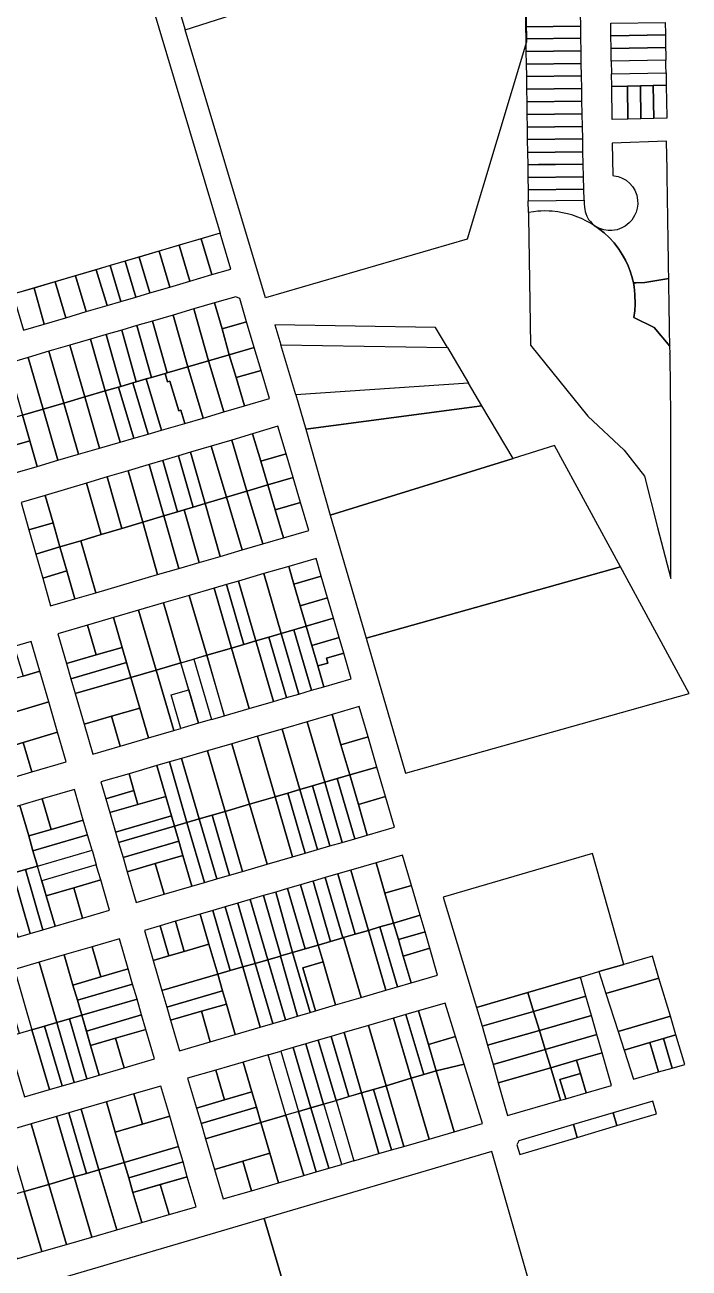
# Model space of a CAD drawing. Header units: metres. Extents: x 263639 to 269142, y 7370519 to 7372711.
# Drawn here: x 265906 to 266275, y 7371017 to 7371707 of the extents above; entities that cross this region are included whole.
import ezdxf

# ---------------------------------------------------------------- set-up
doc = ezdxf.new("R2010")
doc.units = ezdxf.units.M
doc.layers.add('LOTE', color=7, linetype='Continuous')

msp = doc.modelspace()

# ---------------------------------------------------------------- linework, layer by layer
at = {"layer": 'LOTE', "color": 7}
for points in [[(265944.34, 7371870.56), (265960.65, 7371814.67), (265962.79, 7371813.57), (265995.51, 7371704.63), (266163.69, 7371758.36), (266131.8, 7371827.18), (266122.99, 7371846.18), (266122.99, 7371846.18), (265953.26, 7371894.62), (265944.34, 7371870.56)], [(265869.96, 7371618.11), (265937.8, 7371850.34), (266014.95, 7371591.59), (265892.98, 7371555.61), (265890.73, 7371563.26), (265884.97, 7371561.98), (265897.25, 7371609.97), (265869.96, 7371618.11)], [(266040.17, 7371555.75), (265995.51, 7371704.63), (266163.69, 7371758.36), (266184.04, 7371764.87), (266184.06, 7371763.83), (266184.17, 7371756.56), (266184.28, 7371749.43), (266184.39, 7371742.49), (266184.5, 7371735.25), (266184.61, 7371728.25), (266184.82, 7371714.25), (266184.93, 7371707.3), (266185.04, 7371700.48), (266185.08, 7371697.81), (266152.04, 7371588.26), (266040.17, 7371555.75)], [(266215.08, 7371713.61), (266184.42, 7371713.25), (266184.53, 7371706.29), (266215.18, 7371706.66), (266215.08, 7371713.61)], [(266215.18, 7371706.66), (266184.53, 7371706.29), (266184.63, 7371699.48), (266215.27, 7371699.84), (266215.18, 7371706.66)], [(266231.8, 7371708.2), (266262.12, 7371708.66), (266262.22, 7371702.41), (266262.23, 7371701.74), (266231.92, 7371701.2), (266231.8, 7371708.2)], [(266215.27, 7371699.84), (266184.63, 7371699.48), (266184.67, 7371696.8), (266184.74, 7371692.55), (266215.37, 7371692.92), (266215.27, 7371699.84)], [(266231.92, 7371701.2), (266262.23, 7371701.74), (266262.3, 7371696.48), (266262.33, 7371694.72), (266232.03, 7371694.18), (266231.92, 7371701.2)], [(266215.37, 7371692.92), (266184.74, 7371692.55), (266184.85, 7371685.56), (266215.46, 7371685.92), (266215.37, 7371692.92)], [(266232.03, 7371694.18), (266262.33, 7371694.72), (266262.39, 7371690.8), (266262.43, 7371687.72), (266232.14, 7371687.18), (266232.03, 7371694.18)], [(266215.46, 7371685.92), (266184.85, 7371685.56), (266184.96, 7371678.56), (266215.6, 7371678.92), (266215.46, 7371685.92)], [(266262.53, 7371680.67), (266262.48, 7371684.74), (266262.43, 7371687.72), (266232.14, 7371687.18), (266232.26, 7371680.13), (266262.53, 7371680.67)], [(266215.6, 7371678.92), (266184.96, 7371678.56), (266185.06, 7371671.56), (266215.73, 7371671.92), (266215.6, 7371678.92)], [(266232.26, 7371680.13), (266262.53, 7371680.67), (266262.64, 7371673.81), (266255.47, 7371673.65), (266248.31, 7371673.49), (266241.14, 7371673.33), (266232.37, 7371673.13), (266232.26, 7371680.13)], [(266215.73, 7371671.92), (266185.06, 7371671.56), (266185.17, 7371664.56), (266215.87, 7371664.93), (266215.73, 7371671.92)], [(266232.37, 7371673.13), (266241.14, 7371673.33), (266241.41, 7371654.93), (266232.66, 7371654.73), (266232.37, 7371673.13)], [(266241.14, 7371673.33), (266248.31, 7371673.49), (266248.58, 7371655.09), (266241.41, 7371654.93), (266241.14, 7371673.33)], [(266248.31, 7371673.49), (266255.47, 7371673.65), (266255.74, 7371655.25), (266248.58, 7371655.09), (266248.31, 7371673.49)], [(266255.47, 7371673.65), (266262.64, 7371673.81), (266262.65, 7371672.79), (266262.76, 7371665.39), (266262.91, 7371655.42), (266255.74, 7371655.25), (266255.47, 7371673.65)], [(266215.87, 7371664.93), (266185.17, 7371664.56), (266185.28, 7371657.51), (266216.01, 7371657.88), (266215.87, 7371664.93)], [(266216.01, 7371657.88), (266185.28, 7371657.51), (266185.39, 7371650.45), (266216.14, 7371650.82), (266216.01, 7371657.88)], [(266216.14, 7371650.82), (266185.39, 7371650.45), (266185.49, 7371643.56), (266216.28, 7371643.93), (266216.14, 7371650.82)], [(266216.28, 7371643.93), (266185.49, 7371643.56), (266185.6, 7371636.42), (266216.42, 7371636.78), (266216.28, 7371643.93)], [(266232.93, 7371623.6), (266233.74, 7371623.52), (266235.91, 7371623.07), (266237.78, 7371622.41), (266240.34, 7371620.98), (266242.43, 7371619.24), (266243.95, 7371617.46), (266245.15, 7371615.5), (266246.27, 7371612.66), (266246.76, 7371609.93), (266246.79, 7371607.71), (266246.53, 7371605.45), (266245.93, 7371603.23), (266245.11, 7371601.35), (266243.52, 7371598.87), (266242.05, 7371597.26), (266239.83, 7371595.5), (266238, 7371594.49), (266235.33, 7371593.52), (266232.52, 7371593.07), (266230.32, 7371593.08), (266228.05, 7371593.43), (266225.28, 7371594.35), (266222.71, 7371595.78), (266224.3, 7371594.75), (266225.75, 7371593.69), (266228.2, 7371591.7), (266230.9, 7371589.17), (266233.67, 7371586.15), (266236.34, 7371582.68), (266238.21, 7371579.81), (266239.98, 7371576.62), (266241.43, 7371573.52), (266242.58, 7371570.56), (266243.54, 7371567.56), (266244.07, 7371565.5), (266244.39, 7371564.09), (266245.92, 7371564.09), (266250.72, 7371564.25), (266264.07, 7371566.42), (266263.97, 7371572.71), (266263.87, 7371578.65), (266263.78, 7371584.35), (266263.5, 7371602.46), (266263.4, 7371608.35), (266263.3, 7371614.58), (266263.21, 7371620.52), (266263.1, 7371627.43), (266262.99, 7371634.43), (266262.86, 7371642.63), (266232.66, 7371641.66), (266232.93, 7371623.6)], [(266216.42, 7371636.78), (266185.6, 7371636.42), (266185.71, 7371629.6), (266216.55, 7371629.97), (266216.42, 7371636.78)], [(266191.73, 7371629.67), (266185.71, 7371629.6), (266185.82, 7371622.6), (266216.69, 7371622.97), (266216.55, 7371629.97), (266191.73, 7371629.67)], [(266216.69, 7371622.97), (266185.82, 7371622.6), (266185.92, 7371615.6), (266216.83, 7371615.97), (266216.69, 7371622.97)], [(266217.08, 7371609.98), (266216.83, 7371615.97), (266185.92, 7371615.6), (266186.02, 7371609.6), (266217.08, 7371609.98), (266217.08, 7371609.98)], [(266186.02, 7371609.6), (266217.08, 7371609.98), (266217.16, 7371607.96), (266217.21, 7371606.12), (266217.41, 7371604.68), (266217.66, 7371603.57), (266218.01, 7371602.44), (266218.62, 7371600.96), (266219.57, 7371599.26), (266220.51, 7371597.98), (266221.43, 7371596.95), (266222.71, 7371595.78), (266220.52, 7371597.13), (266218.42, 7371598.29), (266215.57, 7371599.65), (266212.91, 7371600.74), (266210.7, 7371601.51), (266207.89, 7371602.33), (266205.08, 7371602.97), (266202.48, 7371603.41), (266199.27, 7371603.77), (266197.58, 7371603.87), (266194.97, 7371603.92), (266192.97, 7371603.86), (266191.39, 7371603.76), (266188.89, 7371603.5), (266186.12, 7371603.05), (266186.02, 7371609.6)], [(266186.15, 7371600.92), (266186.15, 7371600.92), (266187.25, 7371529.46), (266187.25, 7371529.46), (266187.25, 7371529.46), (266219.14, 7371489.85), (266219.14, 7371489.85), (266219.14, 7371489.85), (266239.26, 7371471.12), (266239.26, 7371471.12), (266239.26, 7371471.12), (266250.65, 7371456.53), (266250.65, 7371456.53), (266250.65, 7371456.53), (266257.72, 7371428.17), (266257.72, 7371428.17), (266257.72, 7371428.17), (266265.3, 7371399.76), (266265.3, 7371399.76), (266265.3, 7371399.76), (266265.21, 7371494.25), (266265.21, 7371494.25), (266265.21, 7371494.25), (266265.07, 7371503.17), (266265.07, 7371503.17), (266265.07, 7371503.17), (266264.94, 7371511.54), (266264.94, 7371511.54), (266264.94, 7371511.54), (266264.83, 7371518.18), (266264.83, 7371518.18), (266264.83, 7371518.18), (266264.75, 7371524.42), (266264.75, 7371524.42), (266264.74, 7371524.42), (266264.74, 7371524.67), (266264.75, 7371524.67), (266264.67, 7371528.79), (266264.67, 7371528.79), (266255.98, 7371539.27), (266255.98, 7371539.27), (266255.98, 7371539.27), (266244.57, 7371544.68), (266244.57, 7371544.68), (266244.57, 7371544.68), (266245.13, 7371548.44), (266245.39, 7371552.06), (266245.3, 7371557.6), (266244.77, 7371562.05), (266244.39, 7371564.09), (266244.39, 7371564.09), (266244.39, 7371564.09), (266244.07, 7371565.5), (266243.54, 7371567.56), (266242.58, 7371570.56), (266241.43, 7371573.52), (266239.98, 7371576.62), (266238.21, 7371579.81), (266236.34, 7371582.68), (266233.67, 7371586.15), (266230.9, 7371589.17), (266228.2, 7371591.7), (266225.75, 7371593.69), (266224.3, 7371594.75), (266222.71, 7371595.78), (266222.71, 7371595.78), (266222.71, 7371595.78), (266220.52, 7371597.13), (266218.42, 7371598.29), (266215.57, 7371599.65), (266212.91, 7371600.74), (266210.7, 7371601.51), (266207.89, 7371602.33), (266205.08, 7371602.97), (266202.48, 7371603.41), (266199.27, 7371603.77), (266197.58, 7371603.87), (266194.97, 7371603.92), (266192.97, 7371603.86), (266191.39, 7371603.76), (266188.89, 7371603.5), (266186.12, 7371603.05), (266186.15, 7371600.92)], [(266004.31, 7371588.45), (266010.24, 7371568.54), (266020.89, 7371571.68), (266014.95, 7371591.59), (266004.31, 7371588.45)], [(265981.01, 7371581.57), (265986.94, 7371561.67), (265998.01, 7371564.94), (265992.08, 7371584.84), (265981.01, 7371581.57)], [(265992.08, 7371584.84), (265998.01, 7371564.94), (266010.24, 7371568.54), (266004.31, 7371588.45), (265992.08, 7371584.84)], [(265962.1, 7371576), (265968.04, 7371556.1), (265975.82, 7371558.39), (265969.88, 7371578.29), (265962.1, 7371576)], [(265969.88, 7371578.29), (265975.82, 7371558.39), (265986.94, 7371561.67), (265981.01, 7371581.57), (265969.88, 7371578.29)], [(265934.64, 7371567.9), (265940.57, 7371548), (265952.07, 7371551.39), (265946.13, 7371571.29), (265934.64, 7371567.9)], [(265946.13, 7371571.29), (265952.07, 7371551.39), (265959.75, 7371553.65), (265953.82, 7371573.56), (265946.13, 7371571.29)], [(265953.82, 7371573.56), (265959.75, 7371553.65), (265968.04, 7371556.1), (265962.1, 7371576), (265953.82, 7371573.56)], [(265917.2, 7371541.1), (265929.24, 7371544.65), (265923.3, 7371564.56), (265911.62, 7371561.11), (265917.2, 7371541.1)], [(265934.64, 7371567.9), (265923.3, 7371564.56), (265929.24, 7371544.65), (265940.57, 7371548), (265934.64, 7371567.9)], [(266264.07, 7371566.42), (266250.72, 7371564.25), (266245.92, 7371564.09), (266244.39, 7371564.09), (266244.39, 7371564.09), (266244.77, 7371562.05), (266245.3, 7371557.6), (266245.39, 7371552.06), (266245.13, 7371548.44), (266244.57, 7371544.68), (266255.98, 7371539.27), (266264.67, 7371528.79), (266264.67, 7371528.79), (266264.64, 7371530.31), (266264.54, 7371536.51), (266264.45, 7371542.37), (266264.35, 7371548.51), (266264.26, 7371554.57), (266264.16, 7371560.5), (266264.07, 7371566.42)], [(265911.62, 7371561.11), (265899.82, 7371557.63), (265905.75, 7371537.73), (265917.2, 7371541.1), (265911.62, 7371561.11)], [(266019.99, 7371524.09), (266015.95, 7371538.36), (266011.85, 7371552.87), (266000.22, 7371549.47), (266008.35, 7371520.69), (266019.99, 7371524.09)], [(266023.59, 7371556.3), (266011.85, 7371552.87), (266015.95, 7371538.36), (266029.63, 7371542.35), (266025.78, 7371555.27), (266023.59, 7371556.3)], [(265996.88, 7371517.33), (265988.78, 7371546.13), (265977.38, 7371542.79), (265985.48, 7371513.99), (265996.88, 7371517.33)], [(266008.35, 7371520.69), (266000.22, 7371549.47), (265988.78, 7371546.13), (265996.88, 7371517.33), (266008.35, 7371520.69)], [(265966.33, 7371508.39), (265968.33, 7371508.98), (265960.23, 7371537.78), (265951.63, 7371535.26), (265959.72, 7371506.46), (265966.33, 7371508.39)], [(265973.88, 7371510.6), (265976.78, 7371511.45), (265968.69, 7371540.25), (265960.23, 7371537.78), (265968.33, 7371508.98), (265973.88, 7371510.6)], [(265984.29, 7371513.65), (265985.48, 7371513.99), (265977.38, 7371542.79), (265968.69, 7371540.25), (265976.78, 7371511.45), (265984.29, 7371513.65)], [(266029.63, 7371542.35), (266015.95, 7371538.36), (266019.99, 7371524.09), (266033.86, 7371528.16), (266029.63, 7371542.35)], [(266048.63, 7371529.56), (266141.09, 7371528.15), (266134.54, 7371539.23), (266045.35, 7371540.59), (266048.63, 7371529.56)], [(265939.77, 7371500.62), (265931.51, 7371529.38), (265919.77, 7371525.95), (265928.08, 7371497.2), (265939.77, 7371500.62)], [(265951.13, 7371503.94), (265942.82, 7371532.69), (265931.51, 7371529.38), (265939.77, 7371500.62), (265951.13, 7371503.94)], [(265958.37, 7371506.06), (265959.72, 7371506.46), (265951.63, 7371535.26), (265942.82, 7371532.69), (265951.13, 7371503.94), (265958.37, 7371506.06)], [(266048.63, 7371529.56), (266141.09, 7371528.15), (266152.84, 7371508.29), (266056.9, 7371501.76), (266048.63, 7371529.56)], [(265901.01, 7371504.95), (265905.13, 7371490.48), (265916.57, 7371493.83), (265908.23, 7371522.58), (265896.93, 7371519.28), (265901.01, 7371504.95)], [(265928.08, 7371497.2), (265919.77, 7371525.95), (265908.23, 7371522.58), (265916.57, 7371493.83), (265928.08, 7371497.2)], [(266008.35, 7371520.69), (266016.89, 7371492.25), (266028.52, 7371495.65), (266023.82, 7371511.33), (266019.99, 7371524.09), (266008.35, 7371520.69)], [(266033.86, 7371528.16), (266019.99, 7371524.09), (266023.82, 7371511.33), (266037.68, 7371515.37), (266033.86, 7371528.16)], [(265995.27, 7371485.95), (266005.4, 7371488.91), (265996.88, 7371517.33), (265985.48, 7371513.99), (265984.29, 7371513.65), (265985.68, 7371509.02), (265987.03, 7371509.43), (265992, 7371492.88), (265993.09, 7371493.21), (265995.27, 7371485.95)], [(265996.88, 7371517.33), (266005.4, 7371488.91), (266016.89, 7371492.25), (266008.35, 7371520.69), (265996.88, 7371517.33)], [(265974.85, 7371480), (265982.4, 7371482.2), (265973.88, 7371510.6), (265968.33, 7371508.98), (265966.33, 7371508.39), (265974.85, 7371480)], [(265995.27, 7371485.95), (265993.09, 7371493.21), (265992, 7371492.88), (265987.03, 7371509.43), (265985.68, 7371509.02), (265984.29, 7371513.65), (265976.78, 7371511.45), (265973.88, 7371510.6), (265982.4, 7371482.2), (265995.27, 7371485.95)], [(266037.68, 7371515.37), (266023.82, 7371511.33), (266028.52, 7371495.65), (266042.36, 7371499.68), (266037.68, 7371515.37)], [(265959.36, 7371475.49), (265951.13, 7371503.94), (265939.77, 7371500.62), (265947.94, 7371472.16), (265959.36, 7371475.49)], [(265958.37, 7371506.06), (265951.13, 7371503.94), (265959.36, 7371475.49), (265966.88, 7371477.68), (265958.37, 7371506.06)], [(265966.88, 7371477.68), (265974.85, 7371480), (265966.33, 7371508.39), (265959.72, 7371506.46), (265958.37, 7371506.06), (265966.88, 7371477.68)], [(266062.58, 7371482.67), (266160.32, 7371495.65), (266152.84, 7371508.29), (266056.9, 7371501.76), (266062.58, 7371482.67)], [(265936.31, 7371468.77), (265928.08, 7371497.2), (265916.57, 7371493.83), (265924.82, 7371465.42), (265936.31, 7371468.77)], [(265947.94, 7371472.16), (265939.77, 7371500.62), (265928.08, 7371497.2), (265936.31, 7371468.77), (265947.94, 7371472.16)], [(266062.58, 7371482.67), (266076.08, 7371435.01), (266177.58, 7371466.46), (266160.32, 7371495.65), (266062.58, 7371482.67)], [(265905.13, 7371490.48), (265891.71, 7371486.55), (265895.76, 7371472.32), (265909.18, 7371476.26), (265905.13, 7371490.48)], [(265913.23, 7371462.04), (265924.82, 7371465.42), (265916.57, 7371493.83), (265905.13, 7371490.48), (265909.18, 7371476.26), (265913.23, 7371462.04)], [(266046.94, 7371484.31), (266032.95, 7371480.15), (266037.5, 7371464.87), (266051.51, 7371468.97), (266046.94, 7371484.31)], [(265909.18, 7371476.26), (265895.76, 7371472.32), (265899.8, 7371458.13), (265913.23, 7371462.04), (265909.18, 7371476.26)], [(266018.46, 7371444.9), (266029.78, 7371448.27), (266021.31, 7371476.69), (266009.98, 7371473.32), (266018.46, 7371444.9)], [(266037.5, 7371464.87), (266032.95, 7371480.15), (266021.31, 7371476.69), (266029.78, 7371448.27), (266041.41, 7371451.74), (266037.5, 7371464.87)], [(265991.15, 7371436.76), (265994.91, 7371437.88), (265999.93, 7371439.38), (265991.79, 7371467.91), (265983, 7371465.3), (265991.15, 7371436.76)], [(265999.93, 7371439.38), (266006.51, 7371441.34), (265998.36, 7371469.86), (265991.79, 7371467.91), (265999.93, 7371439.38)], [(266006.51, 7371441.34), (266018.46, 7371444.9), (266009.98, 7371473.32), (265998.36, 7371469.86), (266006.51, 7371441.34)], [(266051.51, 7371468.97), (266037.5, 7371464.87), (266041.41, 7371451.74), (266055.4, 7371455.91), (266051.51, 7371468.97)], [(266200.69, 7371473.62), (266177.58, 7371466.46), (266076.08, 7371435.01), (266096.05, 7371366.55), (266237.23, 7371406.19), (266200.69, 7371473.62)], [(265971.89, 7371431.02), (265983.56, 7371434.49), (265975.41, 7371463.04), (265963.74, 7371459.57), (265971.89, 7371431.02)], [(265983.56, 7371434.49), (265991.15, 7371436.76), (265983, 7371465.3), (265975.41, 7371463.04), (265983.56, 7371434.49)], [(265952.22, 7371456.14), (265940.67, 7371452.71), (265948.82, 7371424.14), (265960.37, 7371427.58), (265952.22, 7371456.14)], [(265960.37, 7371427.58), (265971.89, 7371431.02), (265963.74, 7371459.57), (265952.22, 7371456.14), (265960.37, 7371427.58)], [(266055.4, 7371455.91), (266041.41, 7371451.74), (266045.55, 7371437.88), (266059.56, 7371441.98), (266055.4, 7371455.91)], [(265922.08, 7371430.74), (265925.92, 7371417.31), (265937.52, 7371420.77), (265948.82, 7371424.14), (265940.67, 7371452.71), (265917.76, 7371445.9), (265922.08, 7371430.74)], [(266027.18, 7371415.64), (266038.52, 7371418.96), (266029.78, 7371448.27), (266018.46, 7371444.9), (266027.18, 7371415.64)], [(266041.41, 7371451.74), (266029.78, 7371448.27), (266038.52, 7371418.96), (266050.17, 7371422.37), (266045.55, 7371437.88), (266041.41, 7371451.74)], [(265908.73, 7371426.76), (265922.08, 7371430.74), (265917.76, 7371445.9), (265904.41, 7371441.93), (265908.73, 7371426.76)], [(265994.91, 7371437.88), (266003.25, 7371408.65), (266014.87, 7371412.04), (266006.51, 7371441.34), (265999.93, 7371439.38), (265994.91, 7371437.88)], [(266014.87, 7371412.04), (266027.18, 7371415.64), (266018.46, 7371444.9), (266006.51, 7371441.34), (266014.87, 7371412.04)], [(266045.55, 7371437.88), (266050.17, 7371422.37), (266064.18, 7371426.47), (266059.56, 7371441.98), (266045.55, 7371437.88)], [(265980.2, 7371401.9), (265991.89, 7371405.32), (265983.56, 7371434.49), (265971.89, 7371431.02), (265980.2, 7371401.9)], [(265991.89, 7371405.32), (266003.25, 7371408.65), (265994.91, 7371437.88), (265991.15, 7371436.76), (265983.56, 7371434.49), (265991.89, 7371405.32)], [(265912.56, 7371413.32), (265925.92, 7371417.31), (265922.08, 7371430.74), (265908.73, 7371426.76), (265912.56, 7371413.32)], [(265971.89, 7371431.02), (265960.37, 7371427.58), (265948.82, 7371424.14), (265937.52, 7371420.77), (265945.78, 7371391.84), (265980.2, 7371401.9), (265971.89, 7371431.02)], [(265925.92, 7371417.31), (265929.72, 7371403.98), (265934.16, 7371388.44), (265945.78, 7371391.84), (265937.52, 7371420.77), (265925.92, 7371417.31)], [(265916.35, 7371400), (265929.72, 7371403.98), (265925.92, 7371417.31), (265912.56, 7371413.32), (265916.35, 7371400)], [(266048.87, 7371369.18), (266055.88, 7371371.23), (266062.73, 7371373.23), (266059.42, 7371384.58), (266055.9, 7371396.65), (266053.03, 7371406.49), (266039.16, 7371402.44), (266048.87, 7371369.18)], [(266055.9, 7371396.65), (266071.04, 7371401.07), (266068.18, 7371410.91), (266053.03, 7371406.49), (266055.9, 7371396.65)], [(266275.37, 7371335.79), (266237.23, 7371406.19), (266096.05, 7371366.55), (266117.89, 7371291.67), (266275.37, 7371335.79)], [(265920.76, 7371384.52), (265934.16, 7371388.44), (265929.72, 7371403.98), (265916.35, 7371400), (265920.76, 7371384.52)], [(266028.07, 7371363.12), (266034.79, 7371365.08), (266025.09, 7371398.34), (266018.37, 7371396.38), (266028.07, 7371363.12)], [(266034.79, 7371365.08), (266041.91, 7371367.15), (266048.87, 7371369.18), (266039.16, 7371402.44), (266025.09, 7371398.34), (266034.79, 7371365.08)], [(266059.42, 7371384.58), (266074.57, 7371389), (266071.04, 7371401.07), (266055.9, 7371396.65), (266059.42, 7371384.58)], [(266007.42, 7371357.09), (266021.22, 7371361.12), (266011.51, 7371394.38), (265997.72, 7371390.35), (266007.42, 7371357.09)], [(266021.22, 7371361.12), (266028.07, 7371363.12), (266018.37, 7371396.38), (266011.51, 7371394.38), (266021.22, 7371361.12)], [(265979.31, 7371348.89), (265993.16, 7371352.93), (265983.46, 7371386.19), (265969.61, 7371382.15), (265979.31, 7371348.89)], [(265993.16, 7371352.93), (266007.42, 7371357.09), (265997.72, 7371390.35), (265983.46, 7371386.19), (265993.16, 7371352.93)], [(266062.73, 7371373.23), (266077.88, 7371377.65), (266074.57, 7371389), (266059.42, 7371384.58), (266062.73, 7371373.23)], [(265960.44, 7371361.47), (265955.6, 7371378.06), (265941.2, 7371373.86), (265946.04, 7371357.27), (265960.44, 7371361.47)], [(265965.3, 7371344.81), (265979.31, 7371348.89), (265969.61, 7371382.15), (265955.6, 7371378.06), (265960.44, 7371361.47), (265962.91, 7371353), (265965.3, 7371344.81)], [(266065.83, 7371362.6), (266080.98, 7371367.02), (266077.88, 7371377.65), (266062.73, 7371373.23), (266065.83, 7371362.6)], [(265946.04, 7371357.27), (265941.2, 7371373.86), (265924.73, 7371369.06), (265929.57, 7371352.47), (265946.04, 7371357.27)], [(266058.67, 7371335.59), (266065.68, 7371337.64), (266055.88, 7371371.23), (266048.87, 7371369.18), (266058.67, 7371335.59)], [(266062.73, 7371373.23), (266055.88, 7371371.23), (266065.68, 7371337.64), (266072.53, 7371339.64), (266069.16, 7371351.18), (266065.83, 7371362.6), (266062.73, 7371373.23)], [(265909.94, 7371364.74), (265900.59, 7371362.02), (265905.47, 7371345.51), (265914.75, 7371348.26), (265909.94, 7371364.74)], [(266031.02, 7371327.53), (266044.59, 7371331.49), (266034.79, 7371365.08), (266028.07, 7371363.12), (266021.22, 7371361.12), (266031.02, 7371327.53)], [(266044.59, 7371331.49), (266051.71, 7371333.56), (266041.91, 7371367.15), (266034.79, 7371365.08), (266044.59, 7371331.49)], [(266048.87, 7371369.18), (266041.91, 7371367.15), (266051.71, 7371333.56), (266058.67, 7371335.59), (266048.87, 7371369.18)], [(266065.83, 7371362.6), (266069.16, 7371351.18), (266074.74, 7371352.81), (266073.97, 7371355.42), (266083.55, 7371358.21), (266080.98, 7371367.02), (266065.83, 7371362.6)], [(265962.91, 7371353), (265960.44, 7371361.47), (265946.04, 7371357.27), (265929.57, 7371352.47), (265932.04, 7371343.99), (265962.91, 7371353)], [(266010.09, 7371321.42), (266017.25, 7371323.51), (266007.45, 7371357.1), (266000.29, 7371355.01), (266010.09, 7371321.42), (266010.09, 7371321.42)], [(266017.22, 7371323.5), (266031.02, 7371327.53), (266021.22, 7371361.12), (266007.42, 7371357.09), (266017.22, 7371323.5)], [(266073.97, 7371355.42), (266074.74, 7371352.81), (266069.16, 7371351.18), (266072.53, 7371339.64), (266087.68, 7371344.06), (266083.55, 7371358.21), (266073.97, 7371355.42)], [(265934.43, 7371335.8), (265965.3, 7371344.81), (265962.91, 7371353), (265932.04, 7371343.99), (265934.43, 7371335.8)], [(265989.11, 7371315.3), (265993.07, 7371316.46), (265987.63, 7371335.1), (265997.52, 7371337.98), (265993.16, 7371352.93), (265979.31, 7371348.89), (265989.11, 7371315.3)], [(265993.16, 7371352.93), (266000.29, 7371355.01), (266010.09, 7371321.42), (266002.96, 7371319.34), (265993.16, 7371352.93), (265993.16, 7371352.93)], [(265914.75, 7371348.26), (265905.47, 7371345.51), (265896.64, 7371342.9), (265878.84, 7371337.64), (265883.89, 7371320.56), (265919.74, 7371331.15), (265914.75, 7371348.26)], [(265939.41, 7371318.75), (265954.62, 7371323.19), (265970.28, 7371327.75), (265965.3, 7371344.81), (265934.43, 7371335.8), (265939.41, 7371318.75)], [(265970.28, 7371327.75), (265975.1, 7371311.21), (265989.11, 7371315.3), (265979.31, 7371348.89), (265965.3, 7371344.81), (265970.28, 7371327.75)], [(265997.52, 7371337.98), (266002.96, 7371319.34), (265993.07, 7371316.46), (265987.63, 7371335.1), (265997.52, 7371337.98)], [(265919.74, 7371331.15), (265883.89, 7371320.56), (265888.86, 7371303.74), (265905.57, 7371308.68), (265924.65, 7371314.32), (265919.74, 7371331.15)], [(265944.23, 7371302.21), (265959.45, 7371306.65), (265954.62, 7371323.19), (265939.41, 7371318.75), (265944.23, 7371302.21)], [(265954.62, 7371323.19), (265959.45, 7371306.65), (265975.1, 7371311.21), (265970.28, 7371327.75), (265954.62, 7371323.19)], [(266072.98, 7371286.56), (266086.9, 7371290.61), (266082.01, 7371307.36), (266077.09, 7371324.22), (266063.18, 7371320.16), (266072.98, 7371286.56)], [(266082.01, 7371307.36), (266097.1, 7371311.76), (266092.18, 7371328.62), (266077.09, 7371324.22), (266082.01, 7371307.36)], [(266045.37, 7371278.5), (266052.43, 7371280.56), (266059.15, 7371282.52), (266049.35, 7371316.13), (266035.56, 7371312.11), (266045.37, 7371278.5)], [(266059.15, 7371282.52), (266066.12, 7371284.55), (266072.98, 7371286.56), (266063.18, 7371320.16), (266049.35, 7371316.13), (266059.15, 7371282.52)], [(265888.86, 7371303.74), (265893.68, 7371287.43), (265910.35, 7371292.31), (265905.57, 7371308.68), (265888.86, 7371303.74)], [(265905.57, 7371308.68), (265910.35, 7371292.31), (265929.44, 7371297.89), (265924.65, 7371314.32), (265905.57, 7371308.68)], [(266031.28, 7371274.39), (266045.37, 7371278.5), (266035.56, 7371312.11), (266021.47, 7371308), (266031.28, 7371274.39)], [(266086.9, 7371290.61), (266101.98, 7371295.02), (266097.1, 7371311.76), (266082.01, 7371307.36), (266086.9, 7371290.61)], [(266010.43, 7371268.31), (266017.6, 7371270.4), (266007.79, 7371304), (265993.5, 7371299.84), (266003.31, 7371266.23), (266010.43, 7371268.31)], [(266017.6, 7371270.4), (266031.28, 7371274.39), (266021.47, 7371308), (266007.79, 7371304), (266017.6, 7371270.4)], [(265984.66, 7371278.74), (265979.68, 7371295.8), (265964.3, 7371291.32), (265967.03, 7371281.97), (265969.28, 7371274.26), (265984.66, 7371278.74)], [(265996.49, 7371264.24), (265986.69, 7371297.85), (265979.68, 7371295.8), (265984.66, 7371278.74), (265987.82, 7371267.91), (265989.48, 7371262.2), (265996.49, 7371264.24)], [(266003.31, 7371266.23), (265993.5, 7371299.84), (265986.69, 7371297.85), (265996.49, 7371264.24), (266003.31, 7371266.23)], [(266091.69, 7371274.17), (266106.78, 7371278.57), (266101.98, 7371295.02), (266086.9, 7371290.61), (266091.69, 7371274.17)], [(265967.03, 7371281.97), (265964.3, 7371291.32), (265948.73, 7371286.78), (265951.46, 7371277.43), (265967.03, 7371281.97)], [(266082.72, 7371253.17), (266089.68, 7371255.2), (266079.94, 7371288.58), (266072.98, 7371286.56), (266082.72, 7371253.17)], [(266079.94, 7371288.58), (266089.68, 7371255.2), (266096.64, 7371257.23), (266091.69, 7371274.17), (266086.9, 7371290.61), (266079.94, 7371288.58)], [(265921.07, 7371260.37), (265938.87, 7371265.56), (265933.94, 7371282.46), (265916.14, 7371277.27), (265921.07, 7371260.37)], [(265969.28, 7371274.26), (265967.03, 7371281.97), (265951.46, 7371277.43), (265953.71, 7371269.71), (265969.28, 7371274.26)], [(266059.15, 7371282.52), (266052.43, 7371280.56), (266062.17, 7371247.18), (266068.89, 7371249.14), (266059.15, 7371282.52)], [(266068.89, 7371249.14), (266075.86, 7371251.17), (266066.12, 7371284.55), (266059.15, 7371282.52), (266068.89, 7371249.14)], [(266072.98, 7371286.56), (266066.12, 7371284.55), (266075.86, 7371251.17), (266082.72, 7371253.17), (266072.98, 7371286.56)], [(265908.58, 7371256.72), (265921.07, 7371260.37), (265916.14, 7371277.27), (265903.65, 7371273.62), (265908.58, 7371256.72)], [(265987.82, 7371267.91), (265984.66, 7371278.74), (265969.28, 7371274.26), (265953.71, 7371269.71), (265956.87, 7371258.88), (265987.82, 7371267.91)], [(266027.34, 7371237.01), (266041.01, 7371241), (266031.28, 7371274.39), (266017.6, 7371270.4), (266027.34, 7371237.01)], [(266041.01, 7371241), (266055.11, 7371245.12), (266045.37, 7371278.5), (266031.28, 7371274.39), (266041.01, 7371241)], [(266055.11, 7371245.12), (266062.17, 7371247.18), (266052.43, 7371280.56), (266045.37, 7371278.5), (266055.11, 7371245.12)], [(266096.64, 7371257.23), (266111.72, 7371261.63), (266106.78, 7371278.57), (266091.69, 7371274.17), (266096.64, 7371257.23)], [(265899.73, 7371236.01), (265906.74, 7371238.06), (265913.46, 7371240.02), (265910.96, 7371248.56), (265908.58, 7371256.72), (265903.65, 7371273.62), (265889.93, 7371269.62), (265899.73, 7371236.01)], [(265989.48, 7371262.2), (265987.82, 7371267.91), (265956.87, 7371258.88), (265958.54, 7371253.17), (265989.48, 7371262.2)], [(266010.43, 7371268.31), (266003.31, 7371266.23), (266003.31, 7371266.23), (266013.05, 7371232.84), (266020.17, 7371234.92), (266010.43, 7371268.31)], [(266020.17, 7371234.92), (266027.34, 7371237.01), (266017.6, 7371270.4), (266010.43, 7371268.31), (266020.17, 7371234.92)], [(265910.96, 7371248.56), (265941.25, 7371257.4), (265938.87, 7371265.56), (265921.07, 7371260.37), (265908.58, 7371256.72), (265910.96, 7371248.56)], [(265960.99, 7371244.77), (265991.93, 7371253.8), (265989.48, 7371262.2), (265958.54, 7371253.17), (265960.99, 7371244.77)], [(265996.49, 7371264.24), (265989.48, 7371262.2), (265991.93, 7371253.8), (265994.26, 7371245.83), (265999.22, 7371228.81), (266006.23, 7371230.86), (265996.49, 7371264.24)], [(266003.31, 7371266.23), (265996.49, 7371264.24), (266006.23, 7371230.86), (266013.05, 7371232.84), (266003.31, 7371266.23)], [(265913.46, 7371240.02), (265943.75, 7371248.85), (265941.25, 7371257.4), (265910.96, 7371248.56), (265913.46, 7371240.02)], [(265963.31, 7371236.8), (265978.88, 7371241.34), (265994.26, 7371245.83), (265991.93, 7371253.8), (265960.99, 7371244.77), (265963.31, 7371236.8)], [(265943.75, 7371248.85), (265946.13, 7371240.7), (265915.83, 7371231.88), (265913.46, 7371240.02), (265943.75, 7371248.85)], [(266138.78, 7371222.75), (266157.34, 7371161.5), (266185.78, 7371169.82), (266214.95, 7371178.34), (266225.26, 7371181.36), (266239.13, 7371185.41), (266221.63, 7371246.99), (266138.78, 7371222.75)], [(265913.46, 7371240.02), (265906.74, 7371238.06), (265916.48, 7371204.67), (265923.2, 7371206.63), (265918.29, 7371223.45), (265915.91, 7371231.61), (265913.46, 7371240.02)], [(265918.29, 7371223.45), (265933.59, 7371227.91), (265948.58, 7371232.28), (265947.39, 7371236.36), (265946.13, 7371240.7), (265946.13, 7371240.7), (265946.13, 7371240.7), (265915.83, 7371231.88), (265915.83, 7371231.88), (265918.29, 7371223.45)], [(265968.28, 7371219.78), (265983.85, 7371224.33), (265978.88, 7371241.34), (265963.31, 7371236.8), (265968.28, 7371219.78)], [(265994.26, 7371245.83), (265978.88, 7371241.34), (265983.85, 7371224.33), (265999.22, 7371228.81), (265994.26, 7371245.83)], [(266103.65, 7371206.16), (266111.23, 7371208.37), (266106.4, 7371224.96), (266101.48, 7371241.82), (266087.46, 7371237.73), (266097.22, 7371204.29), (266103.65, 7371206.16)], [(266106.4, 7371224.96), (266121.17, 7371229.27), (266116.25, 7371246.13), (266101.48, 7371241.82), (266106.4, 7371224.96)], [(265899.73, 7371236.01), (265892.72, 7371233.97), (265902.46, 7371200.58), (265909.47, 7371202.63), (265899.73, 7371236.01)], [(265909.47, 7371202.63), (265916.48, 7371204.67), (265906.74, 7371238.06), (265899.73, 7371236.01), (265909.47, 7371202.63)], [(266076.28, 7371198.18), (266083, 7371200.14), (266073.24, 7371233.58), (266066.53, 7371231.62), (266076.28, 7371198.18)], [(266073.24, 7371233.58), (266083, 7371200.14), (266083.49, 7371200.28), (266089.96, 7371202.17), (266080.2, 7371235.61), (266073.24, 7371233.58)], [(266097.22, 7371204.29), (266087.46, 7371237.73), (266080.2, 7371235.61), (266089.96, 7371202.17), (266097.22, 7371204.29)], [(265918.29, 7371223.45), (265923.2, 7371206.63), (265938.49, 7371211.1), (265933.59, 7371227.91), (265918.29, 7371223.45)], [(265933.59, 7371227.91), (265938.49, 7371211.1), (265953.49, 7371215.47), (265948.58, 7371232.28), (265933.59, 7371227.91)], [(266055.15, 7371192.01), (266045.8, 7371225.58), (266038.92, 7371223.57), (266048.68, 7371190.12), (266055.15, 7371192.01)], [(266062.11, 7371194.04), (266052.36, 7371227.49), (266045.8, 7371225.58), (266055.15, 7371192.01), (266062.11, 7371194.04)], [(266069.32, 7371196.15), (266059.57, 7371229.59), (266052.36, 7371227.49), (266062.11, 7371194.04), (266069.32, 7371196.15)], [(266069.32, 7371196.15), (266076.28, 7371198.18), (266066.53, 7371231.62), (266066.4, 7371231.59), (266059.57, 7371229.59), (266069.32, 7371196.15)], [(266111.23, 7371208.37), (266126, 7371212.68), (266121.17, 7371229.27), (266106.4, 7371224.96), (266111.23, 7371208.37)], [(266034.42, 7371185.97), (266024.67, 7371219.41), (266017.71, 7371217.38), (266027.46, 7371183.94), (266034.42, 7371185.97)], [(266041.38, 7371188), (266031.63, 7371221.44), (266024.67, 7371219.41), (266034.42, 7371185.97), (266041.38, 7371188)], [(266048.68, 7371190.12), (266038.92, 7371223.57), (266031.63, 7371221.44), (266041.38, 7371188), (266048.34, 7371190.03), (266048.68, 7371190.12)], [(266008.66, 7371196.62), (266003.79, 7371213.32), (265990.11, 7371209.33), (265994.98, 7371192.63), (266008.66, 7371196.62)], [(266020.5, 7371181.9), (266010.75, 7371215.35), (266003.79, 7371213.32), (266008.66, 7371196.62), (266013.54, 7371179.87), (266020.5, 7371181.9)], [(266027.46, 7371183.94), (266017.71, 7371217.38), (266010.75, 7371215.35), (266020.5, 7371181.9), (266027.46, 7371183.94)], [(266113.91, 7371199.19), (266128.68, 7371203.5), (266126, 7371212.68), (266111.23, 7371208.37), (266113.91, 7371199.19)], [(265986.44, 7371190.14), (265981.57, 7371206.84), (265972.8, 7371204.28), (265977.67, 7371187.58), (265986.44, 7371190.14)], [(265994.98, 7371192.63), (265990.11, 7371209.33), (265981.57, 7371206.84), (265986.44, 7371190.14), (265994.98, 7371192.63)], [(266103.65, 7371206.16), (266097.22, 7371204.29), (266106.93, 7371171.01), (266113.36, 7371172.89), (266103.65, 7371206.16)], [(266113.36, 7371172.89), (266120.94, 7371175.1), (266116.58, 7371190.04), (266113.91, 7371199.19), (266111.23, 7371208.37), (266103.65, 7371206.16), (266113.36, 7371172.89)], [(265948.64, 7371178.43), (265963.83, 7371182.86), (265958.95, 7371199.56), (265943.77, 7371195.13), (265948.64, 7371178.43)], [(266083, 7371200.14), (266069.32, 7371196.15), (266072.07, 7371186.74), (266079.03, 7371162.87), (266093.19, 7371167), (266083.49, 7371200.28), (266083, 7371200.14)], [(266097.22, 7371204.29), (266089.96, 7371202.17), (266083.49, 7371200.28), (266093.19, 7371167), (266106.93, 7371171.01), (266097.22, 7371204.29)], [(266116.58, 7371190.04), (266131.35, 7371194.35), (266128.68, 7371203.5), (266113.91, 7371199.19), (266116.58, 7371190.04)], [(265933.14, 7371173.9), (265948.64, 7371178.43), (265943.77, 7371195.13), (265928.27, 7371190.61), (265933.14, 7371173.9)], [(266013.54, 7371179.87), (266008.66, 7371196.62), (265994.98, 7371192.63), (265986.44, 7371190.14), (265977.67, 7371187.58), (265982.56, 7371170.84), (266013.54, 7371179.87)], [(266055.15, 7371192.01), (266048.68, 7371190.12), (266048.34, 7371190.03), (266057.83, 7371156.55), (266064.89, 7371158.62), (266055.15, 7371192.01)], [(266069.32, 7371196.15), (266062.11, 7371194.04), (266055.15, 7371192.01), (266064.89, 7371158.62), (266067.9, 7371159.5), (266060.9, 7371183.48), (266072.07, 7371186.74), (266069.32, 7371196.15)], [(266120.94, 7371175.1), (266135.71, 7371179.41), (266131.35, 7371194.35), (266116.58, 7371190.04), (266120.94, 7371175.1)], [(265910.39, 7371149.04), (265917.44, 7371151.1), (265924.22, 7371153.07), (265914.44, 7371186.58), (265900.62, 7371182.54), (265910.39, 7371149.04)], [(265924.22, 7371153.07), (265931.2, 7371155.11), (265938.04, 7371157.1), (265935.6, 7371165.48), (265933.14, 7371173.9), (265928.27, 7371190.61), (265914.44, 7371186.58), (265924.22, 7371153.07)], [(266034.42, 7371185.97), (266027.46, 7371183.94), (266037.22, 7371150.5), (266044.17, 7371152.54), (266034.42, 7371185.97)], [(266041.38, 7371188), (266034.42, 7371185.97), (266044.17, 7371152.54), (266051.13, 7371154.58), (266041.38, 7371188)], [(266048.34, 7371190.03), (266041.38, 7371188), (266051.13, 7371154.58), (266057.83, 7371156.55), (266048.34, 7371190.03)], [(266060.9, 7371183.48), (266060.9, 7371183.48), (266067.9, 7371159.5), (266079.03, 7371162.87), (266072.07, 7371186.74), (266060.9, 7371183.48)], [(266225.26, 7371181.36), (266229.16, 7371169.19), (266258.62, 7371177.81), (266254.98, 7371190.04), (266239.13, 7371185.41), (266225.26, 7371181.36)], [(265893.66, 7371180.51), (265900.62, 7371182.54), (265910.39, 7371149.04), (265903.43, 7371147.01), (265893.66, 7371180.51)], [(265935.6, 7371165.48), (265966.29, 7371174.43), (265963.83, 7371182.86), (265948.64, 7371178.43), (265933.14, 7371173.9), (265935.6, 7371165.48)], [(265985.25, 7371161.61), (266016.23, 7371170.65), (266013.54, 7371179.87), (265982.56, 7371170.84), (265985.25, 7371161.61)], [(266027.46, 7371183.94), (266020.5, 7371181.9), (266013.54, 7371179.87), (266016.23, 7371170.65), (266018.36, 7371163.35), (266023.3, 7371146.41), (266037.22, 7371150.5), (266027.46, 7371183.94)], [(266185.78, 7371169.82), (266188.99, 7371159.29), (266218.02, 7371167.65), (266214.95, 7371178.34), (266185.78, 7371169.82)], [(266264.95, 7371156.58), (266258.62, 7371177.81), (266229.16, 7371169.19), (266235.93, 7371148.1), (266264.95, 7371156.58)], [(265938.04, 7371157.1), (265968.73, 7371166.06), (265966.29, 7371174.43), (265935.6, 7371165.48), (265938.04, 7371157.1)], [(265987.38, 7371154.31), (266004.5, 7371159.31), (266018.36, 7371163.35), (266016.23, 7371170.65), (265985.25, 7371161.61), (265987.38, 7371154.31)], [(265938.04, 7371157.1), (265940.59, 7371148.37), (265971.28, 7371157.32), (265968.73, 7371166.06), (265938.04, 7371157.1)], [(266018.36, 7371163.35), (266004.5, 7371159.31), (266009.45, 7371142.35), (266023.3, 7371146.41), (266018.36, 7371163.35)], [(266130.58, 7371140.86), (266145.66, 7371145.3), (266139.93, 7371163.88), (266125.08, 7371159.55), (266130.58, 7371140.86)], [(266157.34, 7371161.5), (266160.34, 7371151.04), (266188.99, 7371159.29), (266185.78, 7371169.82), (266157.34, 7371161.5)], [(266192.2, 7371148.74), (266221.07, 7371157.05), (266218.02, 7371167.65), (266188.99, 7371159.29), (266192.2, 7371148.74)], [(265931.2, 7371155.11), (265940.89, 7371121.9), (265947.73, 7371123.89), (265942.94, 7371140.31), (265938.04, 7371157.1), (265931.2, 7371155.11)], [(265956.77, 7371144.34), (265973.63, 7371149.26), (265971.28, 7371157.32), (265940.59, 7371148.37), (265942.94, 7371140.31), (265956.77, 7371144.34)], [(265992.33, 7371137.32), (266009.45, 7371142.35), (266004.5, 7371159.31), (265987.38, 7371154.31), (265992.33, 7371137.32)], [(266120.99, 7371122.09), (266127.95, 7371124.14), (266118.12, 7371157.52), (266111.16, 7371155.49), (266120.99, 7371122.09)], [(266127.95, 7371124.14), (266134.9, 7371126.19), (266130.58, 7371140.86), (266125.08, 7371159.55), (266118.12, 7371157.52), (266127.95, 7371124.14)], [(266188.99, 7371159.29), (266160.34, 7371151.04), (266163.39, 7371140.44), (266192.2, 7371148.74), (266188.99, 7371159.29)], [(266195.44, 7371138.12), (266224.13, 7371146.38), (266221.07, 7371157.05), (266192.2, 7371148.74), (266195.44, 7371138.12)], [(266235.93, 7371148.1), (266239.24, 7371137.75), (266253.54, 7371141.93), (266261.06, 7371144.13), (266268.05, 7371146.17), (266264.95, 7371156.58), (266235.93, 7371148.1)], [(265920.08, 7371115.83), (265927.13, 7371117.88), (265917.44, 7371151.1), (265910.39, 7371149.04), (265920.08, 7371115.83)], [(265917.44, 7371151.1), (265927.13, 7371117.88), (265933.91, 7371119.86), (265924.22, 7371153.07), (265917.44, 7371151.1)], [(265924.22, 7371153.07), (265933.91, 7371119.86), (265940.89, 7371121.9), (265931.2, 7371155.11), (265924.22, 7371153.07)], [(266093.47, 7371113.99), (266100.13, 7371115.95), (266107.08, 7371117.99), (266097.24, 7371151.43), (266083.76, 7371147.5), (266093.47, 7371113.99)], [(266107.08, 7371117.99), (266120.99, 7371122.09), (266111.16, 7371155.49), (266097.24, 7371151.43), (266107.08, 7371117.99)], [(265906.16, 7371111.77), (265920.08, 7371115.83), (265910.39, 7371149.04), (265903.43, 7371147.01), (265896.47, 7371144.98), (265906.16, 7371111.77)], [(265942.94, 7371140.31), (265947.73, 7371123.89), (265961.55, 7371127.92), (265956.77, 7371144.34), (265956.77, 7371144.34), (265942.94, 7371140.31)], [(265956.77, 7371144.34), (265961.55, 7371127.92), (265978.42, 7371132.84), (265973.63, 7371149.26), (265956.77, 7371144.34)], [(266072.31, 7371107.75), (266079.27, 7371109.8), (266069.4, 7371143.31), (266062.44, 7371141.28), (266072.31, 7371107.75)], [(266079.27, 7371109.8), (266086.46, 7371111.92), (266076.6, 7371145.41), (266069.4, 7371143.31), (266079.27, 7371109.8), (266079.27, 7371109.8)], [(266086.46, 7371111.92), (266093.47, 7371113.99), (266083.76, 7371147.5), (266076.6, 7371145.41), (266086.46, 7371111.92)], [(266145.66, 7371145.3), (266130.58, 7371140.86), (266134.9, 7371126.19), (266150.4, 7371129.9), (266145.66, 7371145.3)], [(266192.2, 7371148.74), (266163.39, 7371140.44), (266166.45, 7371129.77), (266195.44, 7371138.12), (266192.2, 7371148.74)], [(266198.52, 7371128.01), (266212.73, 7371132.1), (266227.05, 7371136.22), (266224.13, 7371146.38), (266195.44, 7371138.12), (266198.52, 7371128.01)], [(266265.93, 7371127.79), (266261.06, 7371144.13), (266253.54, 7371141.93), (266258.39, 7371125.62), (266265.93, 7371127.79)], [(266272.92, 7371129.8), (266268.05, 7371146.17), (266261.06, 7371144.13), (266265.93, 7371127.79), (266272.92, 7371129.8)], [(266041.56, 7371135.19), (266048.52, 7371137.22), (266058.4, 7371103.66), (266051.45, 7371101.61), (266041.56, 7371135.19)], [(266058.4, 7371103.66), (266058.4, 7371103.66), (266065.36, 7371105.71), (266055.48, 7371139.25), (266048.52, 7371137.22), (266058.4, 7371103.68), (266058.4, 7371103.66)], [(266065.36, 7371105.71), (266072.31, 7371107.75), (266062.44, 7371141.28), (266055.48, 7371139.25), (266065.36, 7371105.71)], [(266195.44, 7371138.12), (266166.45, 7371129.77), (266169.37, 7371119.61), (266198.52, 7371128.01), (266195.44, 7371138.12)], [(266232.25, 7371118.09), (266227.05, 7371136.22), (266212.73, 7371132.1), (266214.96, 7371124.79), (266218.23, 7371114.05), (266232.25, 7371118.09)], [(266244.43, 7371121.6), (266258.39, 7371125.62), (266253.54, 7371141.93), (266239.24, 7371137.75), (266244.43, 7371121.6)], [(266032.53, 7371114.51), (266027.64, 7371131.12), (266012.51, 7371126.71), (266017.41, 7371110.06), (266032.53, 7371114.51)], [(266037.54, 7371097.52), (266051.45, 7371101.61), (266041.56, 7371135.19), (266027.64, 7371131.12), (266032.53, 7371114.51), (266035.04, 7371106.01), (266037.54, 7371097.52)], [(266144.85, 7371092.41), (266160.55, 7371096.97), (266150.4, 7371129.9), (266134.9, 7371126.19), (266144.85, 7371092.41)], [(266214.96, 7371124.79), (266212.73, 7371132.1), (266198.52, 7371128.01), (266204.02, 7371109.96), (266206.81, 7371110.76), (266203.53, 7371121.5), (266214.96, 7371124.79)], [(266017.41, 7371110.06), (266012.51, 7371126.71), (265996.86, 7371122.15), (266001.79, 7371105.46), (266017.41, 7371110.06)], [(266117, 7371084.31), (266130.93, 7371088.36), (266120.99, 7371122.09), (266107.08, 7371117.99), (266117, 7371084.31)], [(266130.93, 7371088.36), (266144.85, 7371092.41), (266134.9, 7371126.19), (266127.95, 7371124.14), (266120.99, 7371122.09), (266130.93, 7371088.36)], [(266198.52, 7371128.01), (266169.37, 7371119.61), (266174.58, 7371101.48), (266204.02, 7371109.96), (266198.52, 7371128.01)], [(266203.53, 7371121.5), (266206.81, 7371110.76), (266218.23, 7371114.05), (266214.96, 7371124.79), (266203.53, 7371121.5)], [(265971.8, 7371096.64), (265986.87, 7371101.05), (265981.98, 7371117.8), (265966.89, 7371113.4), (265971.8, 7371096.64)], [(266103.08, 7371080.26), (266110.04, 7371082.29), (266100.13, 7371115.95), (266093.47, 7371113.99), (266103.08, 7371080.26)], [(266107.08, 7371117.99), (266100.13, 7371115.95), (266110.04, 7371082.29), (266117, 7371084.31), (266107.08, 7371117.99)], [(265947.54, 7371071.3), (265961.58, 7371075.41), (265956.66, 7371092.21), (265951.75, 7371108.99), (265937.7, 7371104.89), (265947.54, 7371071.3)], [(265956.66, 7371092.21), (265971.8, 7371096.64), (265966.89, 7371113.4), (265951.75, 7371108.99), (265956.66, 7371092.21)], [(266035.04, 7371106.01), (266032.53, 7371114.51), (266017.41, 7371110.06), (266001.79, 7371105.46), (266004.3, 7371096.96), (266035.04, 7371106.01)], [(266089.16, 7371076.21), (266082.43, 7371074.26), (266072.55, 7371107.83), (266079.27, 7371109.8), (266089.16, 7371076.21)], [(266089.16, 7371076.21), (266103.08, 7371080.26), (266093.47, 7371113.99), (266079.27, 7371109.8), (266089.16, 7371076.21)], [(266257.28, 7371102.38), (266255.18, 7371109.44), (266233.13, 7371102.9), (266235.23, 7371095.83), (266257.28, 7371102.38)], [(265933.87, 7371067.3), (265940.64, 7371069.28), (265930.8, 7371102.87), (265924.03, 7371100.9), (265933.87, 7371067.3)], [(265940.64, 7371069.28), (265947.54, 7371071.3), (265937.7, 7371104.89), (265930.8, 7371102.87), (265940.64, 7371069.28)], [(266006.81, 7371088.47), (266037.54, 7371097.52), (266035.04, 7371106.01), (266004.3, 7371096.96), (266006.81, 7371088.47)], [(266042.54, 7371080.54), (266047.39, 7371064.07), (266061.31, 7371068.12), (266051.45, 7371101.61), (266037.54, 7371097.52), (266042.54, 7371080.54)], [(266061.31, 7371068.12), (266068.27, 7371070.14), (266058.4, 7371103.66), (266051.45, 7371101.61), (266061.31, 7371068.12)], [(266065.36, 7371105.71), (266058.4, 7371103.66), (266068.27, 7371070.14), (266075.23, 7371072.17), (266065.36, 7371105.71)], [(266075.23, 7371072.17), (266082.43, 7371074.26), (266072.55, 7371107.83), (266072.31, 7371107.75), (266065.36, 7371105.71), (266075.23, 7371072.17)], [(266235.23, 7371095.83), (266233.13, 7371102.9), (266211.14, 7371096.36), (266213.24, 7371089.3), (266235.23, 7371095.83)], [(265906.05, 7371059.15), (265919.75, 7371063.17), (265909.91, 7371096.78), (265896.21, 7371092.78), (265906.05, 7371059.15)], [(265919.75, 7371063.17), (265933.87, 7371067.3), (265924.03, 7371100.9), (265909.91, 7371096.78), (265919.75, 7371063.17)], [(265961.58, 7371075.41), (265991.76, 7371084.25), (265986.87, 7371101.05), (265971.8, 7371096.64), (265956.66, 7371092.21), (265961.58, 7371075.41)], [(266011.82, 7371071.49), (266027.42, 7371076.08), (266042.54, 7371080.54), (266037.54, 7371097.52), (266006.81, 7371088.47), (266011.82, 7371071.49)], [(266211.14, 7371096.36), (266180.86, 7371087.37), (266179.74, 7371085.16), (266181.31, 7371079.82), (266213.24, 7371089.3), (266211.14, 7371096.36)], [(265964.11, 7371066.79), (265994.28, 7371075.62), (265991.76, 7371084.25), (265961.58, 7371075.41), (265964.11, 7371066.79)], [(266027.42, 7371076.08), (266032.25, 7371059.67), (266047.39, 7371064.07), (266042.54, 7371080.54), (266027.42, 7371076.08)], [(266165.85, 7371081.48), (266039.27, 7371044.2), (266063.7, 7370961.42), (266189.4, 7370998.49), (266165.85, 7371081.48)], [(265957.56, 7371037.95), (265971.37, 7371041.97), (265966.5, 7371058.62), (265964.11, 7371066.79), (265961.58, 7371075.41), (265947.54, 7371071.3), (265957.56, 7371037.95)], [(265966.5, 7371058.62), (265983.06, 7371063.47), (265996.66, 7371067.45), (265994.28, 7371075.62), (265964.11, 7371066.79), (265966.5, 7371058.62)], [(266016.65, 7371055.13), (266032.25, 7371059.67), (266027.42, 7371076.08), (266011.82, 7371071.49), (266016.65, 7371055.13)], [(265929.52, 7371029.8), (265943.65, 7371033.9), (265933.87, 7371067.3), (265919.75, 7371063.17), (265929.52, 7371029.8)], [(265943.65, 7371033.9), (265957.56, 7371037.95), (265947.54, 7371071.3), (265940.64, 7371069.28), (265933.87, 7371067.3), (265943.65, 7371033.9)], [(265981.61, 7371063.04), (265986.5, 7371046.36), (266001.54, 7371050.74), (265996.66, 7371067.45), (265981.61, 7371063.04)], [(265915.81, 7371025.81), (265929.52, 7371029.8), (265919.75, 7371063.17), (265906.05, 7371059.15), (265915.81, 7371025.81)], [(265971.37, 7371041.97), (265986.5, 7371046.36), (265981.61, 7371063.04), (265966.5, 7371058.62), (265971.37, 7371041.97)], [(265902.02, 7371021.8), (265915.81, 7371025.81), (265906.05, 7371059.15), (265892.26, 7371055.12), (265902.02, 7371021.8)], [(265938.14, 7370924.39), (266063.7, 7370961.42), (266039.27, 7371044.2), (265913.7, 7371007.23), (265938.14, 7370924.39)]]:
    msp.add_lwpolyline(points, close=True, dxfattribs=at)

doc.saveas('drawing.dxf')
